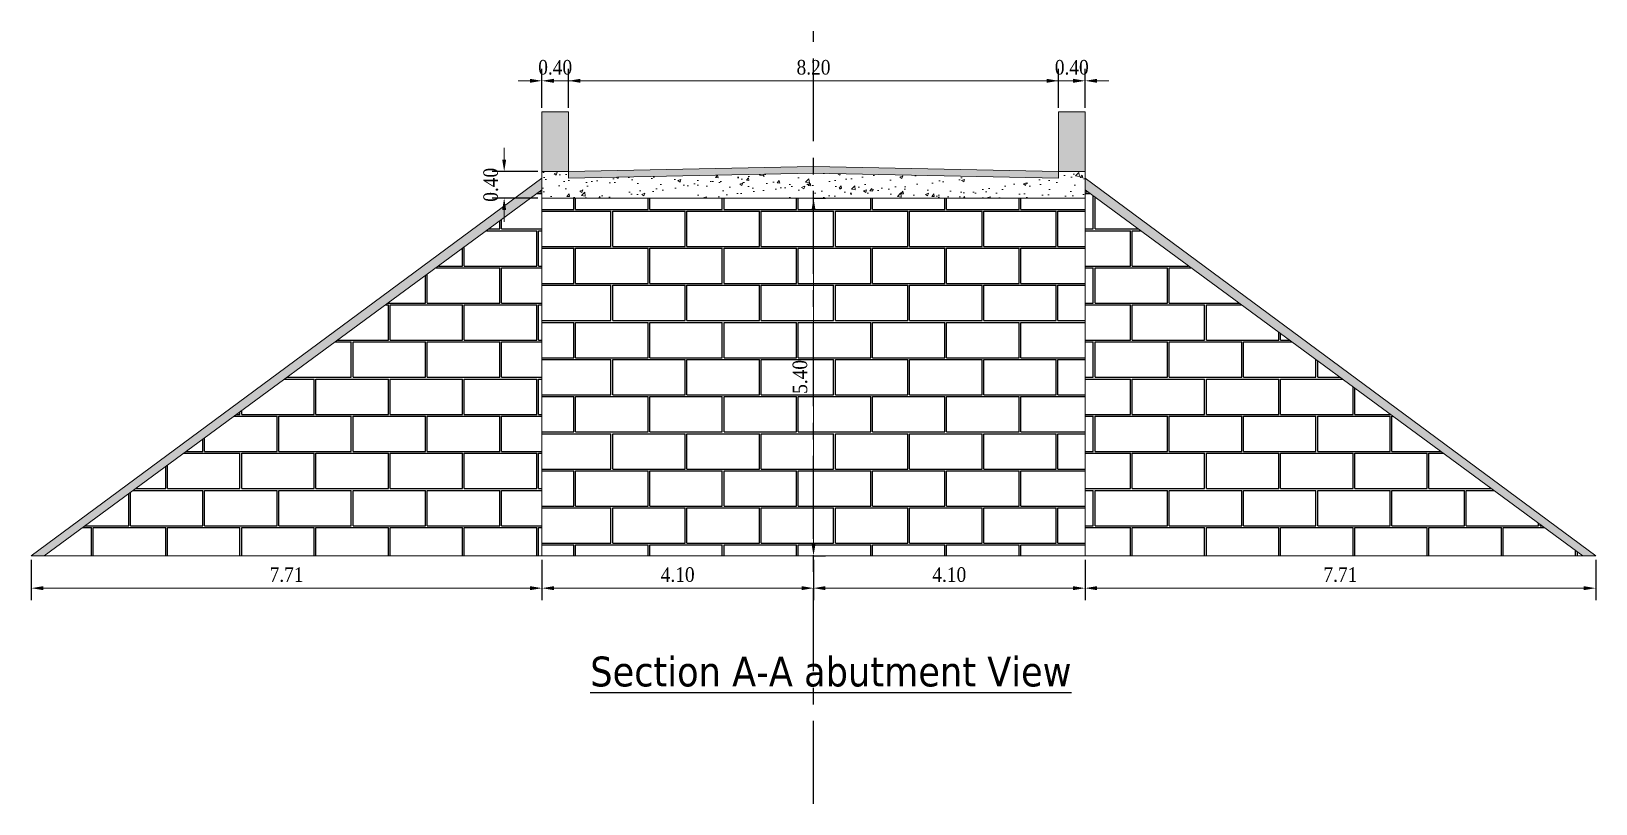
# Model space of a CAD drawing. Header units: inches. Extents: x 11.7 to 110.6, y 5.1 to 58.1.
# Drawn here: x 86.98 to 110.6, y 36.71 to 48.37 of the extents above; entities that cross this region are included whole.
import ezdxf

# ---------------------------------------------------------------- set-up
doc = ezdxf.new("R2010")
doc.units = ezdxf.units.IN
doc.header["$MEASUREMENT"] = 0
doc.linetypes.add('CENTER', pattern=[2, 1.25, -0.25, 0.25, -0.25])
for name, color, linetype in [('center line', 251, 'CENTER'), ('TEXT2', 7, 'Continuous'), ('Vp', 7, 'Continuous')]:
    doc.layers.add(name, color=color, linetype=linetype)
for name, color, linetype, lineweight in [('dima', 7, 'Continuous', 0), ('hatch1', 251, 'Continuous', 0), ('wall', 4, 'Continuous', 13)]:
    doc.layers.add(name, color=color, linetype=linetype, lineweight=lineweight)
doc.styles.get("Standard").update_dxf_attribs({"font": 'GARA.TTF'})
doc.styles.add('style1', font='txt.shx', dxfattribs={"height": 0.15})
doc.dimstyles.new('Standard$0', dxfattribs={"dimtxt": 1.2, "dimasz": 0.5, "dimexe": 0.28, "dimexo": 0.1625, "dimgap": 0.09, "dimtad": 0, "dimzin": 0, "dimdsep": 46, "dimtxsty": 'style1', "dimblk": 'OPEN30', "dimcen": 0.09, "dimclrd": 1, "dimclre": 5, "dimclrt": 7, "dimadec": 0, "dimazin": 0, "dimtfac": 1, "dimtofl": 0, "dimtmove": 0, "dimatfit": 3, "dimfxl": 0.18, "dimfxlon": 1, "dimtolj": 1, "dimtzin": 0, "dimarcsym": 0})
pattern_1 = [(360, (-4e-14, -159.8644), (0.56, 0.56), [1.09375, -0.02625]), (360, (-0.56, -159.8382), (0.56, 0.56), [1.09375, -0.02625]), (90, (-4e-14, -159.8644), (-0.56, 0.56), [-0.58625, 0.53375]), (90, (-0.02625, -159.8644), (-0.56, 0.56), [-0.58625, 0.53375])]
pattern_2 = [(50, (0, 0), (0.17931505, -0.01568803), [0.01875, -0.20625]), (355, (0, 0), (-0.03468783, 0.18804803), [0.015, -0.165]), (100.4514, (0.01494, -0.0013), (0.14462735, 0.17235989), [0.01593505, -0.17528553]), (46.1842, (0, 0.05), (0.26681026, -0.04137975), [0.028125, -0.309375]), (96.6356, (0.02223, 0.04655), (0.2336657, 0.24352947), [0.0239026, -0.26292825]), (351.1842, (0, 0.05), (0.2336655, 0.24352965), [0.0225, -0.2475]), (21, (0.025, 0.0375), (0.14922676, -0.10065472), [0.01875, -0.20625]), (326, (0.025, 0.0375), (0.06082883, 0.1812875), [0.015, -0.165]), (71.4514, (0.03744, 0.02911), (0.21005566, 0.08063262), [0.01593505, -0.17528553]), (37.5, (0, 0), (0.003039964, 0.083223463), [0, -0.163, 0, -0.1675, 0, -0.165625]), (7.5, (0, 0), (0.065767384, 0.09860293), [0, -0.0955, 0, -0.15925, 0, -0.063125]), (327.5, (-0.05575, 0), (0.13345561, -0.005638718), [0, -0.0625, 0, -0.195, 0, -0.25875]), (317.5, (-0.08075, 0), (0.14579654, 0.02502625), [0, -0.08125, 0, -0.1295, 0, -0.18375])]

# ---------------------------------------------------------------- blocks, each defined once
blk = doc.blocks.new('*D25')
at = {"layer": 'Defpoints', "color": 0}
for p in [(86.984, 40.453), (94.692, 40.453), (94.692, 39.964)]:
    blk.add_point(p, dxfattribs=at)
at = {"layer": 'dima', "color": 21, "lineweight": -2}
for p, q in [((86.984, 40.391), (86.984, 39.784)), ((94.692, 40.391), (94.692, 39.784))]:
    blk.add_line(p, q, dxfattribs=at)
at = {"layer": 'dima', "color": 253}
blk.add_line((87.164, 39.964), (94.512, 39.964), dxfattribs=at)
for points in [[(87.164, 39.994), (87.164, 39.934), (86.984, 39.964)], [(94.512, 39.994), (94.512, 39.934), (94.692, 39.964)]]:
    blk.add_solid(points, dxfattribs=at)
at = {"layer": 'dima', "insert": (90.838, 40.167), "char_height": 0.22, "attachment_point": 5}
blk.add_mtext('\\A1;7.71', dxfattribs=at)
blk = doc.blocks.new('*D26')
at = {"layer": 'Defpoints', "color": 0}
for p in [(94.692, 40.453), (98.791, 40.453), (98.791, 39.964)]:
    blk.add_point(p, dxfattribs=at)
at = {"layer": 'dima', "color": 21, "lineweight": -2}
for p, q in [((94.692, 40.391), (94.692, 39.784)), ((98.791, 40.391), (98.791, 39.784))]:
    blk.add_line(p, q, dxfattribs=at)
at = {"layer": 'dima', "color": 253}
blk.add_line((94.872, 39.964), (98.611, 39.964), dxfattribs=at)
for points in [[(94.872, 39.994), (94.872, 39.934), (94.692, 39.964)], [(98.611, 39.994), (98.611, 39.934), (98.791, 39.964)]]:
    blk.add_solid(points, dxfattribs=at)
at = {"layer": 'dima', "insert": (96.741, 40.167), "char_height": 0.22, "attachment_point": 5}
blk.add_mtext('\\A1;4.10', dxfattribs=at)
blk = doc.blocks.new('*D27')
at = {"layer": 'Defpoints', "color": 0}
for p in [(98.791, 40.453), (102.889, 40.453), (102.889, 39.964)]:
    blk.add_point(p, dxfattribs=at)
at = {"layer": 'dima', "color": 21, "lineweight": -2}
for p, q in [((98.791, 40.391), (98.791, 39.784)), ((102.889, 40.391), (102.889, 39.784))]:
    blk.add_line(p, q, dxfattribs=at)
at = {"layer": 'dima', "color": 253}
blk.add_line((98.971, 39.964), (102.709, 39.964), dxfattribs=at)
for points in [[(98.971, 39.994), (98.971, 39.934), (98.791, 39.964)], [(102.709, 39.994), (102.709, 39.934), (102.889, 39.964)]]:
    blk.add_solid(points, dxfattribs=at)
at = {"layer": 'dima', "insert": (100.84, 40.167), "char_height": 0.22, "attachment_point": 5}
blk.add_mtext('\\A1;4.10', dxfattribs=at)
blk = doc.blocks.new('*D28')
at = {"layer": 'Defpoints', "color": 0}
for p in [(102.889, 40.453), (110.597, 40.453), (110.597, 39.964)]:
    blk.add_point(p, dxfattribs=at)
at = {"layer": 'dima', "color": 21, "lineweight": -2}
for p, q in [((102.889, 40.391), (102.889, 39.784)), ((110.597, 40.391), (110.597, 39.784))]:
    blk.add_line(p, q, dxfattribs=at)
at = {"layer": 'dima', "color": 253}
blk.add_line((103.069, 39.964), (110.417, 39.964), dxfattribs=at)
for points in [[(103.069, 39.994), (103.069, 39.934), (102.889, 39.964)], [(110.417, 39.994), (110.417, 39.934), (110.597, 39.964)]]:
    blk.add_solid(points, dxfattribs=at)
at = {"layer": 'dima', "insert": (106.743, 40.167), "char_height": 0.22, "attachment_point": 5}
blk.add_mtext('\\A1;7.71', dxfattribs=at)
blk = doc.blocks.new('*D29')
at = {"layer": 'Defpoints', "color": 0}
for p in [(98.791, 45.853), (98.791, 45.853), (98.791, 40.453)]:
    blk.add_point(p, dxfattribs=at)
at = {"layer": 'dima', "color": 21, "lineweight": -2}
for p, q in [((98.791, 45.853), (98.971, 45.853)), ((98.791, 40.453), (98.971, 40.453))]:
    blk.add_line(p, q, dxfattribs=at)
at = {"layer": 'dima', "color": 253}
blk.add_line((98.791, 40.633), (98.791, 45.673), dxfattribs=at)
for points in [[(98.761, 45.673), (98.821, 45.673), (98.791, 45.853)], [(98.761, 40.633), (98.821, 40.633), (98.791, 40.453)]]:
    blk.add_solid(points, dxfattribs=at)
at = {"layer": 'dima', "insert": (98.588, 43.153), "char_height": 0.22, "attachment_point": 5, "rotation": 90}
blk.add_mtext('\\A1;5.40', dxfattribs=at)
blk = doc.blocks.new('*D30')
at = {"layer": 'Defpoints', "color": 0}
for p in [(94.122, 46.253), (94.692, 46.253), (94.692, 45.853)]:
    blk.add_point(p, dxfattribs=at)
at = {"layer": 'dima', "color": 253}
for p, q in [((94.122, 46.433), (94.122, 46.613)), ((94.122, 45.673), (94.122, 45.493))]:
    blk.add_line(p, q, dxfattribs=at)
at = {"layer": 'dima', "color": 21, "lineweight": -2}
for p, q in [((94.63, 46.253), (93.942, 46.253)), ((94.63, 45.853), (93.942, 45.853))]:
    blk.add_line(p, q, dxfattribs=at)
at = {"layer": 'dima', "color": 253}
for points in [[(94.092, 46.433), (94.152, 46.433), (94.122, 46.253)], [(94.092, 45.673), (94.152, 45.673), (94.122, 45.853)]]:
    blk.add_solid(points, dxfattribs=at)
at = {"layer": 'dima', "insert": (93.92, 46.053), "char_height": 0.22, "attachment_point": 5, "rotation": 90}
blk.add_mtext('\\A1;0.40', dxfattribs=at)
blk = doc.blocks.new('*D31')
at = {"layer": 'Defpoints', "color": 0}
for p in [(95.092, 47.623), (94.692, 47.153), (95.092, 47.153)]:
    blk.add_point(p, dxfattribs=at)
at = {"layer": 'dima', "color": 21, "lineweight": -2}
for p, q in [((94.692, 47.216), (94.692, 47.803)), ((95.092, 47.216), (95.092, 47.803))]:
    blk.add_line(p, q, dxfattribs=at)
at = {"layer": 'dima', "color": 253}
for p, q in [((94.512, 47.623), (94.332, 47.623)), ((95.272, 47.623), (95.452, 47.623))]:
    blk.add_line(p, q, dxfattribs=at)
for points in [[(94.512, 47.653), (94.512, 47.593), (94.692, 47.623)], [(95.272, 47.653), (95.272, 47.593), (95.092, 47.623)]]:
    blk.add_solid(points, dxfattribs=at)
at = {"layer": 'dima', "insert": (94.892, 47.825), "char_height": 0.22, "attachment_point": 5}
blk.add_mtext('\\A1;0.40', dxfattribs=at)
blk = doc.blocks.new('*D32')
at = {"layer": 'Defpoints', "color": 0}
for p in [(102.889, 47.623), (94.692, 47.153), (102.889, 47.153)]:
    blk.add_point(p, dxfattribs=at)
at = {"layer": 'dima', "color": 21, "lineweight": -2}
for p, q in [((94.692, 47.216), (94.692, 47.803)), ((102.889, 47.216), (102.889, 47.803))]:
    blk.add_line(p, q, dxfattribs=at)
at = {"layer": 'dima', "color": 253}
blk.add_line((94.872, 47.623), (102.709, 47.623), dxfattribs=at)
for points in [[(94.872, 47.653), (94.872, 47.593), (94.692, 47.623)], [(102.709, 47.653), (102.709, 47.593), (102.889, 47.623)]]:
    blk.add_solid(points, dxfattribs=at)
at = {"layer": 'dima', "insert": (98.791, 47.825), "char_height": 0.22, "attachment_point": 5}
blk.add_mtext('\\A1;8.20', dxfattribs=at)
blk = doc.blocks.new('*D33')
at = {"layer": 'Defpoints', "color": 0}
for p in [(102.889, 47.623), (102.489, 47.153), (102.889, 47.153)]:
    blk.add_point(p, dxfattribs=at)
at = {"layer": 'dima', "color": 21, "lineweight": -2}
for p, q in [((102.489, 47.216), (102.489, 47.803)), ((102.889, 47.216), (102.889, 47.803))]:
    blk.add_line(p, q, dxfattribs=at)
at = {"layer": 'dima', "color": 253}
for p, q in [((102.309, 47.623), (102.129, 47.623)), ((103.069, 47.623), (103.249, 47.623))]:
    blk.add_line(p, q, dxfattribs=at)
for points in [[(102.309, 47.653), (102.309, 47.593), (102.489, 47.623)], [(103.069, 47.653), (103.069, 47.593), (102.889, 47.623)]]:
    blk.add_solid(points, dxfattribs=at)
at = {"layer": 'dima', "insert": (102.689, 47.825), "char_height": 0.22, "attachment_point": 5}
blk.add_mtext('\\A1;0.40', dxfattribs=at)

msp = doc.modelspace()

# ---------------------------------------------------------------- hatches: boundary and pattern name
at = {"layer": 'dima'}
h = msp.add_hatch(color=2, dxfattribs=at)
h.set_gradient(color1=(0, 0, 255), one_color=1, tint=1)
h.paths.add_polyline_path([(98.791, 46.327), (98.791, 46.227), (102.489, 46.153), (102.489, 46.253)])
h.paths.add_polyline_path([(98.791, 46.227), (98.791, 46.327), (95.092, 46.253), (95.092, 46.153)])
at = {"layer": 'hatch1'}
h = msp.add_hatch(dxfattribs=at)
h.set_pattern_fill('AR-SAND', color=256, scale=0.065, style=0)
h.set_pattern_definition([(37.5, (-4e-14, -159.86443), (-0.00409457, 0.125243545), [0, -0.0988, 0, -0.1105, 0, -0.105625]), (7.5, (-4e-14, -159.86443), (0.11503549, 0.1834395), [0, -0.0533, 0, -0.08905, 0, -0.034125]), (327.5, (-0.07995, -159.86443), (0.20241922, 0.00036784), [0, -0.0325, 0, -0.117, 0, -0.15275]), (317.5, (-0.07995, -159.86443), (0.19539823, 0.05704891), [0, -0.01625, 0, -0.0767, 0, -0.08775])])
h.paths.add_polyline_path([(95.092, 47.153), (94.692, 47.153), (94.692, 46.253), (95.092, 46.253)])
h.paths.add_polyline_path([(102.489, 46.253), (102.889, 46.253), (102.889, 47.153), (102.489, 47.153)])
h = msp.add_hatch(dxfattribs=at)
h.set_pattern_fill('AR-CONC', color=256, scale=0.065, style=0)
h.set_pattern_definition([(50, (-4e-14, -159.86443), (0.4662191, -0.0407889), [0.04875, -0.53625]), (355, (-4e-14, -159.86443), (-0.0901884, 0.4889249), [0.039, -0.429]), (100.4514, (0.03885, -159.86783), (0.3760311, 0.4481357), [0.0414311, -0.4557424]), (46.1842, (-4e-14, -159.7344), (0.6937067, -0.1075874), [0.073125, -0.804375]), (96.6356, (0.0578, -159.7434), (0.6075308, 0.6331766), [0.0621467, -0.6836134]), (351.1842, (-4e-14, -159.7344), (0.6075303, 0.633177), [0.0585, -0.6435]), (21, (0.065, -159.76693), (0.3879896, -0.2617023), [0.04875, -0.53625]), (326, (0.065, -159.76693), (0.158155, 0.4713475), [0.039, -0.429]), (71.4514, (0.09733, -159.78874), (0.5461447, 0.2096448), [0.0414311, -0.4557424]), (37.5, (-4e-14, -159.86443), (0.0079039, 0.216381), [0, -0.4238, 0, -0.4355, 0, -0.430625]), (7.5, (-4e-14, -159.86443), (0.1709952, 0.25636761), [0, -0.2483, 0, -0.41405, 0, -0.164125]), (327.5, (-0.14495, -159.86443), (0.34698458, -0.01466067), [0, -0.1625, 0, -0.507, 0, -0.67275]), (317.5, (-0.20995, -159.86443), (0.379071, 0.06506824), [0, -0.21125, 0, -0.3367, 0, -0.47775])])
h.paths.add_polyline_path([(98.791, 45.853), (98.791, 46.227), (95.092, 46.153), (95.092, 46.253), (94.692, 46.253), (94.692, 45.853)])
h.paths.add_polyline_path([(98.791, 46.227), (98.791, 45.853), (102.889, 45.853), (102.889, 46.253), (102.489, 46.253), (102.489, 46.153)])
at = {"layer": 'Vp'}
h = msp.add_hatch(dxfattribs=at)
h.set_pattern_fill('AR-CONC', scale=0.025, style=0)
h.set_pattern_definition(pattern_2)
h.paths.add_polyline_path([(94.692, 45.975), (94.692, 46.153), (86.984, 40.453), (87.179, 40.453)])
h = msp.add_hatch(dxfattribs=at)
h.set_pattern_fill('AR-CONC', scale=0.025, style=0)
h.set_pattern_definition(pattern_2)
h.paths.add_polyline_path([(110.402, 40.453), (110.597, 40.453), (102.889, 46.153), (102.889, 45.975)])
h = msp.add_hatch(dxfattribs=at)
h.set_pattern_fill('AR-B816C', scale=0.07, angle=-1e-14, style=0)
h.paths.add_polyline_path([(87.179, 40.453), (94.692, 40.453), (94.692, 45.975)])
h = msp.add_hatch(dxfattribs=at)
h.set_pattern_fill('AR-B816C', scale=0.07, style=0)
h.set_pattern_definition(pattern_1)
h.paths.add_polyline_path([(94.692, 40.453), (98.791, 40.453), (98.791, 45.853), (94.692, 45.853)])
h.paths.add_polyline_path([(98.42, 42.84), (98.42, 43.467), (98.756, 43.467), (98.756, 42.84)], flags=24)
h = msp.add_hatch(dxfattribs=at)
h.set_pattern_fill('AR-B816C', scale=0.07, style=0)
h.set_pattern_definition(pattern_1)
h.paths.add_polyline_path([(102.889, 45.853), (98.791, 45.853), (98.791, 40.453), (102.889, 40.453)])
h = msp.add_hatch(dxfattribs=at)
h.set_pattern_fill('AR-B816C', scale=0.07, angle=-1e-14, style=0)
h.paths.add_polyline_path([(102.889, 45.975), (102.889, 40.453), (110.402, 40.453)])

# ---------------------------------------------------------------- linework, layer by layer
at = {"layer": 'center line'}
msp.add_line((98.791, 36.71), (98.791, 48.371), dxfattribs=at)
at = {"layer": 'wall'}
for p, q in [((94.692, 47.153), (95.092, 47.153)), ((94.692, 47.153), (94.692, 40.453)), ((95.092, 47.153), (95.092, 46.153)), ((102.489, 47.153), (102.889, 47.153)), ((102.489, 47.153), (102.489, 46.153)), ((102.889, 47.153), (102.889, 40.453)), ((98.791, 46.327), (95.092, 46.253)), ((98.791, 46.327), (102.489, 46.253)), ((94.692, 46.153), (86.984, 40.453)), ((94.692, 46.253), (95.092, 46.253)), ((98.791, 46.227), (95.092, 46.153)), ((98.791, 46.227), (102.489, 46.153)), ((102.489, 46.253), (102.889, 46.253)), ((102.889, 46.153), (110.597, 40.453)), ((94.692, 45.975), (87.179, 40.453)), ((94.692, 45.853), (102.889, 45.853)), ((102.889, 45.975), (110.402, 40.453)), ((86.984, 40.453), (110.597, 40.453))]:
    msp.add_line(p, q, dxfattribs=at)

# ---------------------------------------------------------------- texts
at = {"layer": 'TEXT2', "insert": (95.421, 38.931), "char_height": 0.45, "width": 9.54985, "attachment_point": 1}
msp.add_mtext('{\\fTahoma|b0|i0|c0|p34;\\LSection A-A abutment View}', dxfattribs=at)

# ---------------------------------------------------------------- dimensions: what is measured, and where the dimension line sits
at = {"layer": 'dima'}
for base, p1, p2, picture, middle in [((95.092, 47.623), (94.692, 47.153), (95.092, 47.153), '*D31', (94.892, 47.825)), ((102.889, 47.623), (94.692, 47.153), (102.889, 47.153), '*D32', (98.791, 47.825)), ((102.889, 47.623), (102.489, 47.153), (102.889, 47.153), '*D33', (102.689, 47.825)), ((94.692, 39.964), (86.984, 40.453), (94.692, 40.453), '*D25', (90.838, 40.167)), ((98.791, 39.964), (94.692, 40.453), (98.791, 40.453), '*D26', (96.741, 40.167)), ((102.889, 39.964), (98.791, 40.453), (102.889, 40.453), '*D27', (100.84, 40.167)), ((110.597, 39.964), (102.889, 40.453), (110.597, 40.453), '*D28', (106.743, 40.167))]:
    dim = msp.add_linear_dim(base=base, p1=p1, p2=p2, dimstyle='Standard$0', override={"dimtxt": 0.22, "dimasz": 0.18, "dimexe": 0.18, "dimexo": 0.0625, "dimtad": 1, "dimtxsty": 'Standard', "dimclrd": 253, "dimclre": 21, "dimclrt": 256, "dimtix": 1, "dimtmove": 1, "dimfxl": 1, "dimlwd": 65535}, dxfattribs=at)
    dim.commit()
    dim.dimension.update_dxf_attribs({"geometry": picture, "text_midpoint": middle})
for base, p1, p2, picture, middle in [((94.122, 46.253), (94.692, 45.853), (94.692, 46.253), '*D30', (93.92, 46.053)), ((98.791, 45.853), (98.791, 40.453), (98.791, 45.853), '*D29', (98.588, 43.153))]:
    dim = msp.add_linear_dim(base=base, p1=p1, p2=p2, angle=90, dimstyle='Standard$0', override={"dimtxt": 0.22, "dimasz": 0.18, "dimexe": 0.18, "dimexo": 0.0625, "dimtad": 1, "dimtxsty": 'Standard', "dimclrd": 253, "dimclre": 21, "dimclrt": 256, "dimtix": 1, "dimtmove": 1, "dimfxl": 1, "dimlwd": 65535}, dxfattribs=at)
    dim.commit()
    dim.dimension.update_dxf_attribs({"geometry": picture, "text_midpoint": middle})

doc.saveas('drawing.dxf')
